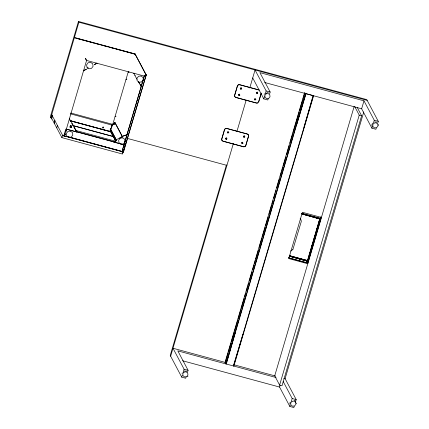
<?xml version="1.0" encoding="UTF-8"?>
<svg xmlns="http://www.w3.org/2000/svg" width="429" height="429" viewBox="0 0 429 429"><rect width="100%" height="100%" fill="white"/><g stroke="black" fill="none" stroke-linecap="round" stroke-linejoin="round"><path stroke-width="0.64" d="M377.729 123.166L378.271 121.327L366.774 99.608L78.469 21.45L78.877 22.222L50.842 117.771M125.477 145.174L125.434 145.447M135.232 54.494L135.14 54.092L74.362 37.752M307.395 260.687L307.582 261.288L289.436 256.129M301.952 213.932L320.018 218.946L307.775 260.693L320.061 219.037L301.919 213.798M126.973 134.776C127.161 133.146 124.555 137.023 124.271 135.339L115.809 140.058L116.103 140.599L113.546 141.892L116.13 140.648M83.676 70.501L83.617 70.849L83.526 70.576M296.541 403.721L296.6 403.067M378.614 125.456L378.56 124.431M51.7 114.489L51.861 114.784M52.338 115.878L51.378 119.015L52.204 115.803L51.63 114.72L52.327 115.851L51.469 118.828M50.804 117.932L50.847 117.659M65.793 129.091L63.83 135.746M87.001 67.332L86.594 64.849L88.084 62.773L90.605 62.323L92.68 63.76L93.093 66.243L91.597 68.313L89.076 68.769L87.049 67.144M64.993 136.245L62.886 135.569M70.635 121.273L70.914 121.101L70.495 120.989M78.469 21.45L50.327 116.86L50.735 117.626M74.63 37.527L74.33 37.693M54.188 123.08L54.891 120.694L54.21 123.118M122.147 151.936L122.748 153.078L122.463 154.043L61.889 137.623L62.591 135.237L57.459 125.547M85.634 58.843C85.189 57.733 85.972 60.296 86.588 60.553M62.736 135.516L64.361 135.993L86.604 60.403M70.072 127.027L70.404 125.901L71.568 126.271L71.235 127.392L70.104 127.086L71.203 127.333A0.837 0.82 -28.4 0 0 71.428 127.15A0.837 0.82 -27.9 0 1 70.152 127.145A0.837 0.82 -27.4 0 0 71.203 127.333L71.536 126.212M70.104 127.086L70.436 125.96L71.568 126.271M116.463 140.127L110.451 128.947L110.065 130.491L115.744 141.055L110.21 130.598M110.564 128.979L110.173 130.432L115.471 140.363M110.65 129.671L112.285 124.126L114.216 124.367L114.929 122.485L122.281 136.368M110.945 129.081L112.216 124.775M111.658 127.477L112.216 125.606M115.117 116.398L115.76 116.57L115.106 116.377L113.1 123.236L113.744 123.407L113.647 123.724L113.009 123.552M126.035 79.327L126.684 79.521L126.035 79.327L115.203 116.055L115.851 116.254L115.76 116.57L115.851 116.254M113.744 123.407L113.647 123.724M128.25 71.874L128.893 72.045L128.797 72.367L128.142 72.169L126.137 79.027L126.78 79.204L126.684 79.521L126.78 79.204M128.797 72.367L128.893 72.045M114.929 122.485L114.275 124.469L112.398 124.158M121.278 151.507L123.632 151.898M123.391 151.995L122.008 151.603L137.141 100.3L137.789 100.493L137.141 100.3M137.789 100.493L137.875 100.155L137.232 99.978L139.248 93.141C140.026 93.801 140.321 92.669 139.345 92.825L144.251 76.185L146.166 75.091L123.37 151.952M122.018 151.625L124.099 144.503L124.753 144.702L124.834 144.358L124.195 144.187L126.223 137.371L126.866 137.543L126.223 137.371M137.151 100.322L126.308 137.033L126.957 137.226L126.866 137.543M137.242 100.005L139.248 93.141M139.355 92.846L144.267 76.035M125.257 145.115L125.091 145.683M74.657 37.564L135.022 53.915L146.176 75.118L146.112 74.834L144.171 76.04M123.429 151.882L121.616 151.233M125.777 143.924L125.118 145.313M63.83 135.671L123.472 151.963L146.166 75.091M226.453 164.833L170.238 355.432L181.735 377.155L185.741 378.239L186.1 377.016M170.645 356.204L233.344 143.618M236.888 131.59L246.187 100.08M249.764 87.95L255.062 69.981M258.633 101.861L261.073 93.592M261.309 93.05L258.682 101.952L257.883 102.949L256.612 103.11L235.789 97.463L234.792 96.691L234.658 95.442L237.468 85.902L238.272 84.904L239.538 84.744L259.1 90.047M181.735 377.155L182.277 375.321M183.183 372.265L184.084 369.203L172.989 348.251L225.182 362.403M268.173 98.745L267.814 99.973L263.808 98.885L264.532 96.439M265.433 93.383L266.152 90.932L254.654 69.214M187.548 372.125L188.084 370.291L177.81 350.879L276.094 377.525M269.616 93.854L270.157 92.02L259.883 72.608L363.985 100.831L374.265 120.243L373.541 122.689M304.579 92.685L225.043 362.366L225.858 363.905L305.587 93.586M227.96 353.485L225.311 362.478L225.82 363.443M228.308 352.3L230.99 343.216M231.311 342.122L234.4 331.655M234.776 330.373L237.805 320.098M238.186 318.817L240.835 309.824M241.216 308.542L244.246 298.268M244.627 296.986L245.57 293.774M246.332 291.205L247.656 286.711M248.032 285.424L248.6 283.499M249.362 280.931L252.011 271.943M252.767 269.374L254.091 264.881M254.472 263.594L255.421 260.387M255.797 259.1L258.451 250.112M259.207 247.544L261.856 238.556M262.237 237.269L265.267 226.995M265.648 225.713L268.297 216.72M269.053 214.151L271.707 205.164M272.083 203.882L273.032 200.67M273.788 198.101L275.112 193.608M275.493 192.321L276.061 190.396M276.818 187.827L279.472 178.839M280.228 176.271L281.553 171.777M281.933 170.49L282.877 167.283M283.258 165.996L285.907 157.009M286.669 154.44L289.318 145.452M290.074 142.884L292.728 133.891M293.104 132.609L299.222 111.872M299.544 110.779L302.595 100.424M302.954 99.222L304.847 92.798M226.078 363.926L305.802 93.608L313.331 95.646L233.601 365.964M226.314 363.99L235.457 332.121M306.043 93.672L296.423 125.407M233.365 365.899L242.986 334.164M313.09 95.581L303.952 127.451M233.869 366.076L313.594 95.758M305.325 260.505L306.344 260.778L305.325 260.505L305.78 260.542M317.776 218.281L318.795 218.559L317.776 218.281L318.232 218.323M307.089 261.234L307.614 261.181L307.389 260.757L289.607 255.936M301.887 213.91L319.573 218.903M319.734 218.752L307.357 260.87L289.575 256.043M302.027 213.824L319.841 218.533L302.059 213.712M319.905 218.919L307.775 260.693M307.443 260.5L307.732 260.601L319.943 218.983M307.684 263.701L321.332 217.428L302.402 212.296L288.755 258.569L307.684 263.701L307.261 262.902L320.924 216.656M354.145 106.521L274.716 375.831L279.611 385.076L282.014 385.725L361.631 115.771L357.352 107.684M279.611 385.076L359.229 115.122L354.644 106.456M294.214 406.327L293.854 407.55L289.848 406.461L279.569 387.055L280.11 385.221M376.287 128.056L375.927 129.279L371.916 128.191L361.642 108.784L363.985 100.831M285.033 378.898L363.771 111.931M289.848 406.461L290.208 405.239M291.468 400.959L292.192 398.514L283.161 381.456M371.916 128.191L372.458 126.357M295.479 402.048L296.203 399.597L285.108 378.646L283.821 378.298M319.798 218.576L319.916 218.887M69.439 118.871L69.31 119.144M264.071 95.077L264.312 94.578M182.003 373.348L182.239 372.849M290.154 402.107L289.865 404.204M112.57 124.335L70.678 112.993M292.851 249.608L301.281 221.562L301.104 220.045L300.161 218.356M138.272 81.542L141.157 86.449L141.302 86.073M372.603 123.15L371.986 124.33L371.932 125.933M264.693 93.897L264.924 93.624M141.554 82.116L143.259 80.212L143.125 77.692L141.221 76.046L138.669 76.228L136.964 78.137L137.103 80.652L139.007 82.304L141.436 81.891M75.461 129.494L76.829 131.939L70.774 120.833M135.162 54.226L122.27 50.724M319.787 218.672L320.034 219.069L319.541 219.015M135.162 75.735L133.794 73.295L134.057 73.22M141.157 86.449L141.334 86.132M135.076 54.199L135.033 53.904L146.268 74.968L146.026 75.198M292.841 249.587L290.53 251.078M187.441 376.737L187.95 376.308M70.737 127.145L71.3 126.834M83.987 70.34L85.988 69.225L86.149 69.509L85.988 69.225M87.135 68.613L88.261 67.986M95.946 63.664L94.45 64.5L94.611 64.79L94.466 64.522M83.617 70.849L86.116 69.455M94.578 64.736L96.949 63.106M66.205 130.373L65.546 130.738L65.921 131.403L66.565 131.017L66.205 130.373L65.562 130.759M64.538 134.229L65.181 133.843L65.551 134.508M65.54 134.486L64.897 134.872L64.527 134.207M75.402 129.108L75.123 129.263L73.89 127.054M102.853 128.008L103.512 127.644M119.348 138.444L122.163 136.867M123.295 136.24L124.421 135.607M125.091 135.644L127.086 134.529M123.531 146.455L124.185 146.091L124.56 146.756L123.901 147.12L123.531 146.455L124.201 146.112M123.89 147.099L124.544 146.734M241.168 87.768L240.235 88.288L240.792 89.291L241.725 88.771L241.168 87.768L240.283 88.379M241.677 88.68L240.792 89.291M238.406 94.739L239.318 94.176M239.8 95.04L238.915 95.651L239.849 95.131L239.291 94.128L238.358 94.648L238.915 95.651M257.185 92.112L256.252 92.632L256.81 93.635L257.743 93.114L257.185 92.112L256.301 92.723M257.695 93.023L256.81 93.635M254.424 99.083L255.309 98.472L255.866 99.474L254.933 99.995L254.376 98.992M255.818 99.383L254.933 99.995M227.386 132.111L228.271 131.494L228.829 132.502L227.896 133.022L227.338 132.014M228.78 132.405L227.896 133.022M225.509 138.47L226.421 137.902M226.903 138.765L226.019 139.382L226.952 138.862L226.394 137.859L225.461 138.379L226.019 139.382M244.289 135.837L243.356 136.358L243.913 137.36L244.846 136.84L244.289 135.837L243.404 136.449M244.798 136.749L243.913 137.36M241.527 142.814L242.423 142.224M242.921 143.109L242.036 143.72L242.97 143.2L242.412 142.197M184.427 370.988L186.776 371.187M265.878 93.318L266.436 93.249M257.829 102.858L256.563 103.019L235.741 97.372L234.743 96.6L234.609 95.351L237.419 85.811L238.224 84.813L239.489 84.652L259.052 89.956M70.522 131.054L67.98 131.371L66.382 133.365L66.656 135.864L68.645 137.414L71.187 137.092L72.785 135.103L72.512 132.599L70.42 131.054M122.807 137.843L120.27 138.159L118.667 140.154L118.94 142.659L120.935 144.203L123.472 143.887L125.075 141.892L124.801 139.387L122.71 137.843M113.69 142.031L124.008 144.814L113.546 141.892M266.988 92.616L268.318 92.707M374.903 121.868L376.759 122.174M76.829 131.939L66.318 129.124L76.566 131.971M318.372 218.404L318.827 218.447M305.915 260.628L306.376 260.666M97.077 63.336L96.729 63.176M78.877 22.222L367.181 100.375M264.65 82.486L361.642 108.784M76.072 38.197L84.411 40.46M85.698 40.809L87.623 41.329M88.905 41.677L94.037 43.066M95.324 43.415L100.456 44.809M101.737 45.158L108.156 46.895M109.438 47.244L114.57 48.633M115.857 48.981L120.989 50.375M359.229 115.122L361.631 115.771M266.152 90.932L270.157 92.02M374.265 120.243L378.271 121.327M86.637 60.462L144.294 76.094M70.436 113.835L112.35 125.214M110.955 131.73L70.361 120.721L110.982 131.773M70.383 120.833L110.886 131.816M126.893 138.272L226.92 165.39M72.892 125.574L114.039 136.728M72.914 125.611L114.06 136.765M75.424 130.352L115.927 141.334M75.938 131.537L113.798 141.801M75.906 131.649L113.122 141.736M66.447 136.283L85.736 141.511M87.023 141.86L99.882 145.345M101.169 145.694L106.312 147.088M107.593 147.437L120.452 150.922M62.961 135.58L123.595 152.016M301.871 213.261L320.436 218.318M289.205 256.21L307.754 261.24M288.712 257.872L307.261 262.902A2.059 2.016 -27.9 0 0 307.754 262.998M288.347 257.797L307.277 262.929M234.202 364.848L275.439 376.029M182.577 360.757L279.569 387.055M184.084 369.203L188.084 370.291M292.192 398.514L296.203 399.597M133.794 73.295L134.154 73.295M289.468 256.022L307.121 261.122M294.16 400.23L295.345 400.82M317.809 218.173L318.795 218.559M305.357 260.392L306.344 260.778M85.687 58.591L85.73 58.478M295.275 401.582L295.71 401.925M124.501 135.773L124.271 135.339M71.332 126.105L71.466 126.367M241.479 142.718L242.036 143.72M138.857 81.934L139.784 83.591M140.235 84.347L141.329 86.299M134.878 75.477L137.033 79.333M85.768 58.741L86.749 60.494M115.809 140.058L116.044 140.498M121.739 151.276L122.748 153.078M70.833 121.225L69.246 118.849L70.34 120.801M71.729 123.198L72.962 125.402M71.595 126.34A0.837 0.82 -27.9 0 1 71.584 126.904A0.837 0.82 -28.4 0 0 71.595 126.34L71.455 126.094A0.837 0.82 -27.9 0 0 71.241 125.906M252.719 77.933L263.808 98.885M114.822 122.453L122.474 136.915M110.451 128.947L116.35 140.095M52.381 115.953L57.422 125.472L56.757 127.928L61.889 137.623M51.678 118.34L56.719 127.858M71.455 126.845A0.713 0.697 -27.9 0 1 70.656 127.29M70.136 126.362A0.713 0.697 -27.9 0 1 70.935 125.912M71.321 126.587A0.713 0.697 -27.9 0 1 70.517 127.032M70.415 127.123A0.837 0.82 -27.9 0 1 70.125 126.979M224.523 129.537L221.707 139.076L221.847 140.331L222.844 141.103L243.667 146.745L244.932 146.589L245.737 145.592L248.547 136.052L248.412 134.797L247.415 134.025L226.592 128.378L225.327 128.539L224.523 129.537M224.571 129.628L221.761 139.168L221.895 140.422L222.892 141.195L243.715 146.836L244.986 146.68L245.785 145.683L248.6 136.143L248.461 134.888L247.463 134.116L226.641 128.475L225.375 128.63L224.571 129.628M266.141 93.795L264.849 95.404L265.074 97.415L266.672 98.659L268.72 98.407L270.007 96.798L269.787 94.788L268.184 93.543L266.141 93.795M374.05 123.053L372.763 124.657L372.983 126.673L374.587 127.917L376.63 127.66L377.922 126.056L377.697 124.04L376.099 122.796L374.05 123.053M184.068 372.066L182.781 373.675L183.001 375.686L184.604 376.93L186.647 376.678L187.934 375.069L187.714 373.058L186.111 371.814L184.068 372.066M291.983 401.324L290.69 402.928L290.91 404.944L292.514 406.188L294.557 405.931L295.849 404.327L295.629 402.311L294.026 401.067L291.983 401.324M103.153 127L102.504 127.386L102.863 128.03L103.523 127.665L103.153 127M123.161 149.56L122.517 149.952L122.876 150.59L123.525 150.204L123.161 149.56M307.411 260.542L289.629 255.722L307.421 260.564M70.404 125.901A0.837 0.82 -27.4 0 0 70.179 126.083A0.837 0.82 -27.9 0 1 70.404 125.901"/></g></svg>
